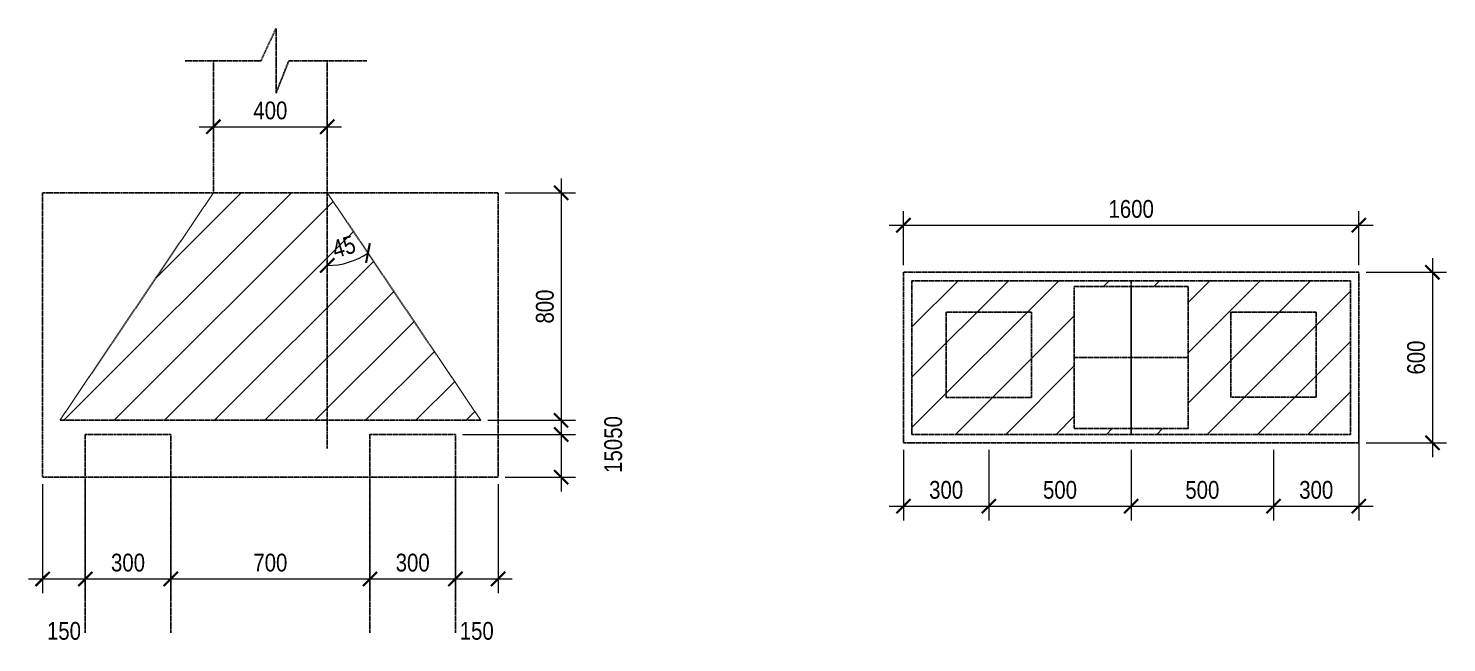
# Model space of a CAD drawing. Header units: inches. Extents: x -995865 to -814036, y 3430062 to 3602072.
# Drawn here: x -943990 to -939008, y 3599912 to 3602072 of the extents above; entities that cross this region are included whole.
import ezdxf

# ---------------------------------------------------------------- set-up
doc = ezdxf.new("R2010")
doc.units = ezdxf.units.IN
doc.header["$LTSCALE"] = 2.8
doc.header["$MEASUREMENT"] = 0
doc.linetypes.add('DASHEDX2', pattern=[1.5, 1, -0.5])
doc.layers.add('NETDUTDUT', color=3, linetype='DASHEDX2')
doc.styles.add('Helve-Condense', font='VHELVCN0.TTF')
doc.dimstyles.new('TL25', dxfattribs={"dimscale": 25, "dimtxt": 2.5, "dimasz": 2, "dimexe": 2, "dimexo": 1, "dimgap": 1, "dimtad": 1, "dimdec": 0, "dimzin": 0, "dimdsep": 46, "dimtxsty": 'Helve-Condense', "dimblk": 'ARCHTICK', "dimcen": 2, "dimdle": 2, "dimclrd": 4, "dimclre": 4, "dimclrt": 4, "dimadec": 0, "dimazin": 0, "dimtfac": 0.004, "dimtdec": 0, "dimtmove": 2, "dimatfit": 3, "dimfxl": 1, "dimtolj": 1, "dimtzin": 0, "dimlwd": 9, "dimlwe": 13, "dimarcsym": 1})
pattern_1 = [(45, (1019, 106008.43), (-88.3883476, 88.3883476), [])]

# ---------------------------------------------------------------- blocks, each defined once
blk = doc.blocks.new('_ArchTick')
at = {"color": 0, "linetype": 'ByBlock', "const_width": 0.15}
blk.add_lwpolyline([(-0.5, -0.5), (0.5, 0.5)], dxfattribs=at)
blk = doc.blocks.new('*D290')
at = {"layer": 'DEFPOINTS', "color": 0}
for p in [(-942939.8, 3601493.6), (-942939.8, 3601493.6), (-942889.6, 3601243.1), (-942400.5, 3600693.6), (-942939.8, 3600593.4)]:
    blk.add_point(p, dxfattribs=at)
at = {"layer": 'NETDUTDUT', "color": 4, "linetype": 'Continuous', "lineweight": 9}
blk.add_arc((-942939.8, 3601493.6), 255.6, 270, 303.9846, dxfattribs=at)
at = {"layer": 'NETDUTDUT', "color": 4, "lineweight": 9, "xscale": 50, "yscale": 50, "zscale": 50}
for p, rotation in [((-942797, 3601281.7), 33.98457740377377), ((-942939.8, 3601238.1), 179.9999999999943)]:
    blk.add_blockref('_ArchTick', p, dxfattribs=dict(at, rotation=rotation))
at = {"layer": 'NETDUTDUT', "color": 4, "insert": (-942881.8, 3601303.7), "char_height": 62.5, "attachment_point": 5, "rotation": 16.9923, "style": 'Helve-Condense'}
blk.add_mtext('\\A1;45', dxfattribs=at)
blk = doc.blocks.new('*D291')
at = {"layer": 'DEFPOINTS', "color": 0}
for p in [(-942339.8, 3601493.6), (-942400.5, 3600693.6), (-942118.4, 3600693.6)]:
    blk.add_point(p, dxfattribs=at)
at = {"layer": 'NETDUTDUT', "color": 4, "linetype": 'Continuous', "lineweight": 9}
blk.add_line((-942118.4, 3601543.6), (-942118.4, 3600643.6), dxfattribs=at)
at = {"layer": 'NETDUTDUT', "color": 4, "linetype": 'Continuous', "lineweight": 13}
for p, q in [((-942314.8, 3601493.6), (-942068.4, 3601493.6)), ((-942375.5, 3600693.6), (-942068.4, 3600693.6))]:
    blk.add_line(p, q, dxfattribs=at)
at = {"layer": 'NETDUTDUT', "color": 4, "lineweight": 9, "xscale": 50, "yscale": 50, "zscale": 50}
for p, rotation in [((-942118.4, 3601493.6), 90), ((-942118.4, 3600693.6), 270)]:
    blk.add_blockref('_ArchTick', p, dxfattribs=dict(at, rotation=rotation))
at = {"layer": 'NETDUTDUT', "color": 4, "insert": (-942175.3, 3601093.6), "char_height": 62.5, "attachment_point": 5, "rotation": 90, "style": 'Helve-Condense'}
blk.add_mtext('\\A1;800', dxfattribs=at)
blk = doc.blocks.new('*D292')
at = {"layer": 'DEFPOINTS', "color": 0}
for p in [(-942400.5, 3600693.6), (-942489.8, 3600643.6), (-942118.4, 3600643.6)]:
    blk.add_point(p, dxfattribs=at)
at = {"layer": 'NETDUTDUT', "color": 4, "linetype": 'Continuous', "lineweight": 9}
blk.add_line((-942118.4, 3600743.6), (-942118.4, 3600593.6), dxfattribs=at)
at = {"layer": 'NETDUTDUT', "color": 4, "linetype": 'Continuous', "lineweight": 13}
for p, q in [((-942375.5, 3600693.6), (-942068.4, 3600693.6)), ((-942464.8, 3600643.6), (-942068.4, 3600643.6))]:
    blk.add_line(p, q, dxfattribs=at)
at = {"layer": 'NETDUTDUT', "color": 4, "lineweight": 9, "xscale": 50, "yscale": 50, "zscale": 50}
for p, rotation in [((-942118.4, 3600693.6), 90), ((-942118.4, 3600643.6), 270)]:
    blk.add_blockref('_ArchTick', p, dxfattribs=dict(at, rotation=rotation))
at = {"layer": 'NETDUTDUT', "color": 4, "insert": (-941935.2, 3600668.6), "char_height": 62.5, "attachment_point": 5, "rotation": 90, "style": 'Helve-Condense'}
blk.add_mtext('\\A1;50', dxfattribs=at)
blk = doc.blocks.new('*D293')
at = {"layer": 'DEFPOINTS', "color": 0}
for p in [(-942489.8, 3600643.6), (-942339.8, 3600493.6), (-942118.4, 3600493.6)]:
    blk.add_point(p, dxfattribs=at)
at = {"layer": 'NETDUTDUT', "color": 4, "linetype": 'Continuous', "lineweight": 9}
blk.add_line((-942118.4, 3600693.6), (-942118.4, 3600443.6), dxfattribs=at)
at = {"layer": 'NETDUTDUT', "color": 4, "linetype": 'Continuous', "lineweight": 13}
for p, q in [((-942464.8, 3600643.6), (-942068.4, 3600643.6)), ((-942314.8, 3600493.6), (-942068.4, 3600493.6))]:
    blk.add_line(p, q, dxfattribs=at)
at = {"layer": 'NETDUTDUT', "color": 4, "lineweight": 9, "xscale": 50, "yscale": 50, "zscale": 50}
for p, rotation in [((-942118.4, 3600643.6), 90), ((-942118.4, 3600493.6), 270)]:
    blk.add_blockref('_ArchTick', p, dxfattribs=dict(at, rotation=rotation))
at = {"layer": 'NETDUTDUT', "color": 4, "insert": (-941935.2, 3600568.6), "char_height": 62.5, "attachment_point": 5, "rotation": 90, "style": 'Helve-Condense'}
blk.add_mtext('\\A1;150', dxfattribs=at)
blk = doc.blocks.new('*D294')
at = {"layer": 'DEFPOINTS', "color": 0}
for p in [(-943939.8, 3600493.6), (-943789.8, 3600493.6), (-943789.8, 3600135.9)]:
    blk.add_point(p, dxfattribs=at)
at = {"layer": 'NETDUTDUT', "color": 4, "linetype": 'Continuous', "lineweight": 13}
for p, q in [((-943939.8, 3600468.6), (-943939.8, 3600085.9)), ((-943789.8, 3600468.6), (-943789.8, 3600085.9))]:
    blk.add_line(p, q, dxfattribs=at)
at = {"layer": 'NETDUTDUT', "color": 4, "linetype": 'Continuous', "lineweight": 9}
blk.add_line((-943989.8, 3600135.9), (-943739.8, 3600135.9), dxfattribs=at)
at = {"layer": 'NETDUTDUT', "color": 4, "lineweight": 9, "xscale": 50, "yscale": 50, "zscale": 50, "rotation": 180}
blk.add_blockref('_ArchTick', (-943939.8, 3600135.9), dxfattribs=at)
at = {"layer": 'NETDUTDUT', "color": 4, "lineweight": 9, "xscale": 50, "yscale": 50, "zscale": 50}
blk.add_blockref('_ArchTick', (-943789.8, 3600135.9), dxfattribs=at)
at = {"layer": 'NETDUTDUT', "color": 4, "insert": (-943864.8, 3599952.7), "char_height": 62.5, "attachment_point": 5, "style": 'Helve-Condense'}
blk.add_mtext('\\A1;150', dxfattribs=at)
blk = doc.blocks.new('*D295')
at = {"layer": 'DEFPOINTS', "color": 0}
for p in [(-943789.8, 3600493.6), (-943489.8, 3600493.6), (-943489.8, 3600135.9)]:
    blk.add_point(p, dxfattribs=at)
at = {"layer": 'NETDUTDUT', "color": 4, "linetype": 'Continuous', "lineweight": 13}
for p, q in [((-943789.8, 3600468.6), (-943789.8, 3600085.9)), ((-943489.8, 3600468.6), (-943489.8, 3600085.9))]:
    blk.add_line(p, q, dxfattribs=at)
at = {"layer": 'NETDUTDUT', "color": 4, "linetype": 'Continuous', "lineweight": 9}
blk.add_line((-943839.8, 3600135.9), (-943439.8, 3600135.9), dxfattribs=at)
at = {"layer": 'NETDUTDUT', "color": 4, "lineweight": 9, "xscale": 50, "yscale": 50, "zscale": 50, "rotation": 180}
blk.add_blockref('_ArchTick', (-943789.8, 3600135.9), dxfattribs=at)
at = {"layer": 'NETDUTDUT', "color": 4, "lineweight": 9, "xscale": 50, "yscale": 50, "zscale": 50}
blk.add_blockref('_ArchTick', (-943489.8, 3600135.9), dxfattribs=at)
at = {"layer": 'NETDUTDUT', "color": 4, "insert": (-943639.8, 3600192.8), "char_height": 62.5, "attachment_point": 5, "style": 'Helve-Condense'}
blk.add_mtext('\\A1;300', dxfattribs=at)
blk = doc.blocks.new('*D296')
at = {"layer": 'DEFPOINTS', "color": 0}
for p in [(-943489.8, 3600493.6), (-942789.8, 3600493.6), (-942789.8, 3600135.9)]:
    blk.add_point(p, dxfattribs=at)
at = {"layer": 'NETDUTDUT', "color": 4, "linetype": 'Continuous', "lineweight": 13}
for p, q in [((-943489.8, 3600468.6), (-943489.8, 3600085.9)), ((-942789.8, 3600468.6), (-942789.8, 3600085.9))]:
    blk.add_line(p, q, dxfattribs=at)
at = {"layer": 'NETDUTDUT', "color": 4, "linetype": 'Continuous', "lineweight": 9}
blk.add_line((-943539.8, 3600135.9), (-942739.8, 3600135.9), dxfattribs=at)
at = {"layer": 'NETDUTDUT', "color": 4, "lineweight": 9, "xscale": 50, "yscale": 50, "zscale": 50, "rotation": 180}
blk.add_blockref('_ArchTick', (-943489.8, 3600135.9), dxfattribs=at)
at = {"layer": 'NETDUTDUT', "color": 4, "lineweight": 9, "xscale": 50, "yscale": 50, "zscale": 50}
blk.add_blockref('_ArchTick', (-942789.8, 3600135.9), dxfattribs=at)
at = {"layer": 'NETDUTDUT', "color": 4, "insert": (-943139.8, 3600192.8), "char_height": 62.5, "attachment_point": 5, "style": 'Helve-Condense'}
blk.add_mtext('\\A1;700', dxfattribs=at)
blk = doc.blocks.new('*D297')
at = {"layer": 'DEFPOINTS', "color": 0}
for p in [(-942789.8, 3600493.6), (-942489.8, 3600493.6), (-942489.8, 3600135.9)]:
    blk.add_point(p, dxfattribs=at)
at = {"layer": 'NETDUTDUT', "color": 4, "linetype": 'Continuous', "lineweight": 13}
for p, q in [((-942789.8, 3600468.6), (-942789.8, 3600085.9)), ((-942489.8, 3600468.6), (-942489.8, 3600085.9))]:
    blk.add_line(p, q, dxfattribs=at)
at = {"layer": 'NETDUTDUT', "color": 4, "linetype": 'Continuous', "lineweight": 9}
blk.add_line((-942839.8, 3600135.9), (-942439.8, 3600135.9), dxfattribs=at)
at = {"layer": 'NETDUTDUT', "color": 4, "lineweight": 9, "xscale": 50, "yscale": 50, "zscale": 50, "rotation": 180}
blk.add_blockref('_ArchTick', (-942789.8, 3600135.9), dxfattribs=at)
at = {"layer": 'NETDUTDUT', "color": 4, "lineweight": 9, "xscale": 50, "yscale": 50, "zscale": 50}
blk.add_blockref('_ArchTick', (-942489.8, 3600135.9), dxfattribs=at)
at = {"layer": 'NETDUTDUT', "color": 4, "insert": (-942639.8, 3600192.8), "char_height": 62.5, "attachment_point": 5, "style": 'Helve-Condense'}
blk.add_mtext('\\A1;300', dxfattribs=at)
blk = doc.blocks.new('*D298')
at = {"layer": 'DEFPOINTS', "color": 0}
for p in [(-942489.8, 3600493.6), (-942339.8, 3600493.6), (-942339.8, 3600135.9)]:
    blk.add_point(p, dxfattribs=at)
at = {"layer": 'NETDUTDUT', "color": 4, "linetype": 'Continuous', "lineweight": 13}
for p, q in [((-942489.8, 3600468.6), (-942489.8, 3600085.9)), ((-942339.8, 3600468.6), (-942339.8, 3600085.9))]:
    blk.add_line(p, q, dxfattribs=at)
at = {"layer": 'NETDUTDUT', "color": 4, "linetype": 'Continuous', "lineweight": 9}
blk.add_line((-942539.8, 3600135.9), (-942289.8, 3600135.9), dxfattribs=at)
at = {"layer": 'NETDUTDUT', "color": 4, "lineweight": 9, "xscale": 50, "yscale": 50, "zscale": 50, "rotation": 180}
blk.add_blockref('_ArchTick', (-942489.8, 3600135.9), dxfattribs=at)
at = {"layer": 'NETDUTDUT', "color": 4, "lineweight": 9, "xscale": 50, "yscale": 50, "zscale": 50}
blk.add_blockref('_ArchTick', (-942339.8, 3600135.9), dxfattribs=at)
at = {"layer": 'NETDUTDUT', "color": 4, "insert": (-942414.8, 3599952.7), "char_height": 62.5, "attachment_point": 5, "style": 'Helve-Condense'}
blk.add_mtext('\\A1;150', dxfattribs=at)
blk = doc.blocks.new('*D299')
at = {"layer": 'DEFPOINTS', "color": 0}
for p in [(-942939.8, 3601725.9), (-943339.8, 3601651.9), (-942939.8, 3601651.9)]:
    blk.add_point(p, dxfattribs=at)
at = {"layer": 'NETDUTDUT', "color": 4, "linetype": 'Continuous', "lineweight": 13}
for p, q in [((-943339.8, 3601676.9), (-943339.8, 3601775.9)), ((-942939.8, 3601676.9), (-942939.8, 3601775.9))]:
    blk.add_line(p, q, dxfattribs=at)
at = {"layer": 'NETDUTDUT', "color": 4, "linetype": 'Continuous', "lineweight": 9}
blk.add_line((-943389.8, 3601725.9), (-942889.8, 3601725.9), dxfattribs=at)
at = {"layer": 'NETDUTDUT', "color": 4, "lineweight": 9, "xscale": 50, "yscale": 50, "zscale": 50, "rotation": 180}
blk.add_blockref('_ArchTick', (-943339.8, 3601725.9), dxfattribs=at)
at = {"layer": 'NETDUTDUT', "color": 4, "lineweight": 9, "xscale": 50, "yscale": 50, "zscale": 50}
blk.add_blockref('_ArchTick', (-942939.8, 3601725.9), dxfattribs=at)
at = {"layer": 'NETDUTDUT', "color": 4, "insert": (-943139.8, 3601782.9), "char_height": 62.5, "attachment_point": 5, "style": 'Helve-Condense'}
blk.add_mtext('\\A1;400', dxfattribs=at)
blk = doc.blocks.new('*D300')
at = {"layer": 'DEFPOINTS', "color": 0}
for p in [(-939315.9, 3601214.2), (-939315.9, 3600614.2), (-939057.7, 3600614.2)]:
    blk.add_point(p, dxfattribs=at)
at = {"layer": 'NETDUTDUT', "color": 4, "linetype": 'Continuous', "lineweight": 9}
blk.add_line((-939057.7, 3601264.2), (-939057.7, 3600564.2), dxfattribs=at)
at = {"layer": 'NETDUTDUT', "color": 4, "linetype": 'Continuous', "lineweight": 13}
for p, q in [((-939290.9, 3601214.2), (-939007.7, 3601214.2)), ((-939290.9, 3600614.2), (-939007.7, 3600614.2))]:
    blk.add_line(p, q, dxfattribs=at)
at = {"layer": 'NETDUTDUT', "color": 4, "lineweight": 9, "xscale": 50, "yscale": 50, "zscale": 50}
for p, rotation in [((-939057.7, 3601214.2), 90), ((-939057.7, 3600614.2), 270)]:
    blk.add_blockref('_ArchTick', p, dxfattribs=dict(at, rotation=rotation))
at = {"layer": 'NETDUTDUT', "color": 4, "insert": (-939114.7, 3600914.2), "char_height": 62.5, "attachment_point": 5, "rotation": 90, "style": 'Helve-Condense'}
blk.add_mtext('\\A1;600', dxfattribs=at)
blk = doc.blocks.new('*D301')
at = {"layer": 'DEFPOINTS', "color": 0}
for p in [(-939315.9, 3601379.6), (-940915.9, 3601214.2), (-939315.9, 3601214.2)]:
    blk.add_point(p, dxfattribs=at)
at = {"layer": 'NETDUTDUT', "color": 4, "linetype": 'Continuous', "lineweight": 13}
for p, q in [((-940915.9, 3601239.2), (-940915.9, 3601429.6)), ((-939315.9, 3601239.2), (-939315.9, 3601429.6))]:
    blk.add_line(p, q, dxfattribs=at)
at = {"layer": 'NETDUTDUT', "color": 4, "linetype": 'Continuous', "lineweight": 9}
blk.add_line((-940965.9, 3601379.6), (-939265.9, 3601379.6), dxfattribs=at)
at = {"layer": 'NETDUTDUT', "color": 4, "lineweight": 9, "xscale": 50, "yscale": 50, "zscale": 50, "rotation": 180}
blk.add_blockref('_ArchTick', (-940915.9, 3601379.6), dxfattribs=at)
at = {"layer": 'NETDUTDUT', "color": 4, "lineweight": 9, "xscale": 50, "yscale": 50, "zscale": 50}
blk.add_blockref('_ArchTick', (-939315.9, 3601379.6), dxfattribs=at)
at = {"layer": 'NETDUTDUT', "color": 4, "insert": (-940115.9, 3601436.5), "char_height": 62.5, "attachment_point": 5, "style": 'Helve-Condense'}
blk.add_mtext('\\A1;1600', dxfattribs=at)
blk = doc.blocks.new('*D302')
at = {"layer": 'DEFPOINTS', "color": 0}
for p in [(-940915.9, 3600614.2), (-940615.9, 3600614.2), (-940615.9, 3600391.7)]:
    blk.add_point(p, dxfattribs=at)
at = {"layer": 'NETDUTDUT', "color": 4, "linetype": 'Continuous', "lineweight": 13}
for p, q in [((-940915.9, 3600589.2), (-940915.9, 3600341.7)), ((-940615.9, 3600589.2), (-940615.9, 3600341.7))]:
    blk.add_line(p, q, dxfattribs=at)
at = {"layer": 'NETDUTDUT', "color": 4, "linetype": 'Continuous', "lineweight": 9}
blk.add_line((-940965.9, 3600391.7), (-940565.9, 3600391.7), dxfattribs=at)
at = {"layer": 'NETDUTDUT', "color": 4, "lineweight": 9, "xscale": 50, "yscale": 50, "zscale": 50, "rotation": 180}
blk.add_blockref('_ArchTick', (-940915.9, 3600391.7), dxfattribs=at)
at = {"layer": 'NETDUTDUT', "color": 4, "lineweight": 9, "xscale": 50, "yscale": 50, "zscale": 50}
blk.add_blockref('_ArchTick', (-940615.9, 3600391.7), dxfattribs=at)
at = {"layer": 'NETDUTDUT', "color": 4, "insert": (-940765.9, 3600448.6), "char_height": 62.5, "attachment_point": 5, "style": 'Helve-Condense'}
blk.add_mtext('\\A1;300', dxfattribs=at)
blk = doc.blocks.new('*D303')
at = {"layer": 'DEFPOINTS', "color": 0}
for p in [(-940615.9, 3600614.2), (-940115.9, 3600614.2), (-940115.9, 3600391.7)]:
    blk.add_point(p, dxfattribs=at)
at = {"layer": 'NETDUTDUT', "color": 4, "linetype": 'Continuous', "lineweight": 13}
for p, q in [((-940615.9, 3600589.2), (-940615.9, 3600341.7)), ((-940115.9, 3600589.2), (-940115.9, 3600341.7))]:
    blk.add_line(p, q, dxfattribs=at)
at = {"layer": 'NETDUTDUT', "color": 4, "linetype": 'Continuous', "lineweight": 9}
blk.add_line((-940665.9, 3600391.7), (-940065.9, 3600391.7), dxfattribs=at)
at = {"layer": 'NETDUTDUT', "color": 4, "lineweight": 9, "xscale": 50, "yscale": 50, "zscale": 50, "rotation": 180}
blk.add_blockref('_ArchTick', (-940615.9, 3600391.7), dxfattribs=at)
at = {"layer": 'NETDUTDUT', "color": 4, "lineweight": 9, "xscale": 50, "yscale": 50, "zscale": 50}
blk.add_blockref('_ArchTick', (-940115.9, 3600391.7), dxfattribs=at)
at = {"layer": 'NETDUTDUT', "color": 4, "insert": (-940365.9, 3600448.6), "char_height": 62.5, "attachment_point": 5, "style": 'Helve-Condense'}
blk.add_mtext('\\A1;500', dxfattribs=at)
blk = doc.blocks.new('*D304')
at = {"layer": 'DEFPOINTS', "color": 0}
for p in [(-939315.9, 3600779.8), (-939615.9, 3600614.2), (-939315.9, 3600391.7)]:
    blk.add_point(p, dxfattribs=at)
at = {"layer": 'NETDUTDUT', "color": 4, "linetype": 'Continuous', "lineweight": 13}
for p, q in [((-939315.9, 3600754.8), (-939315.9, 3600341.7)), ((-939615.9, 3600589.2), (-939615.9, 3600341.7))]:
    blk.add_line(p, q, dxfattribs=at)
at = {"layer": 'NETDUTDUT', "color": 4, "linetype": 'Continuous', "lineweight": 9}
blk.add_line((-939665.9, 3600391.7), (-939265.9, 3600391.7), dxfattribs=at)
at = {"layer": 'NETDUTDUT', "color": 4, "lineweight": 9, "xscale": 50, "yscale": 50, "zscale": 50, "rotation": 180}
blk.add_blockref('_ArchTick', (-939615.9, 3600391.7), dxfattribs=at)
at = {"layer": 'NETDUTDUT', "color": 4, "lineweight": 9, "xscale": 50, "yscale": 50, "zscale": 50}
blk.add_blockref('_ArchTick', (-939315.9, 3600391.7), dxfattribs=at)
at = {"layer": 'NETDUTDUT', "color": 4, "insert": (-939465.9, 3600448.6), "char_height": 62.5, "attachment_point": 5, "style": 'Helve-Condense'}
blk.add_mtext('\\A1;300', dxfattribs=at)

msp = doc.modelspace()

# ---------------------------------------------------------------- hatches: boundary and pattern name
at = {"layer": 'NETDUTDUT'}
h = msp.add_hatch(dxfattribs=at)
h.set_pattern_fill('ANSI31', color=256, scale=1000, style=0)
h.set_pattern_definition(pattern_1)
h.paths.add_polyline_path([(-942939.8, 3601493.6), (-943339.8, 3601493.6), (-943879.1, 3600693.6), (-942939.8, 3600693.6)])
h.paths.add_polyline_path([(-942939.8, 3600693.6), (-942489.8, 3600693.6), (-942400.5, 3600693.6), (-942939.8, 3601493.6)])
h.paths.add_polyline_path([(-942947.4, 3601333.3), (-942843.9, 3601365), (-942816.1, 3601274), (-942919.7, 3601242.4)], flags=9)
h = msp.add_hatch(dxfattribs=at)
h.set_pattern_fill('ANSI31', color=256, scale=1000, style=0)
h.set_pattern_definition([(45, (655.17, 105689.36), (-88.3883476, 88.3883476), [])])
h.paths.add_polyline_path([(-940885.9, 3601184.2), (-940885.9, 3600644.2), (-940115.9, 3600644.2), (-940115.9, 3600664.2), (-940315.9, 3600664.2), (-940315.9, 3601164.2), (-940115.9, 3601164.2), (-940115.9, 3601184.2)], flags=17)
h.paths.add_polyline_path([(-940765.9, 3601073.5), (-940465.9, 3601073.5), (-940465.9, 3600773.5), (-940765.9, 3600773.5)], flags=16)
h.paths.add_polyline_path([(-940315.9, 3601164.2), (-940115.9, 3601164.2), (-940115.9, 3601184.2), (-940885.9, 3601184.2), (-940885.9, 3600644.2), (-940115.9, 3600644.2), (-940115.9, 3600664.2), (-940315.9, 3600664.2)])
h.paths.add_polyline_path([(-939765.9, 3601074.4), (-939465.9, 3601074.4), (-939465.9, 3600774.4), (-939765.9, 3600774.4)])
h.paths.add_polyline_path([(-939765.9, 3600774.4), (-939465.9, 3600774.4), (-939465.9, 3601074.4), (-939765.9, 3601074.4)])
h.paths.add_polyline_path([(-940465.9, 3601073.5), (-940765.9, 3601073.5), (-940765.9, 3600773.5), (-940465.9, 3600773.5)], flags=0)
h = msp.add_hatch(dxfattribs=at)
h.set_pattern_fill('ANSI31', color=256, scale=1000, style=0)
h.set_pattern_definition(pattern_1)
h.paths.add_polyline_path([(-940315.9, 3601164.2), (-940115.9, 3601164.2), (-940115.9, 3601184.2), (-940885.9, 3601184.2), (-940885.9, 3600644.2), (-940115.9, 3600644.2), (-940115.9, 3600664.2), (-940315.9, 3600664.2)])
h.paths.add_polyline_path([(-940465.9, 3601073.5), (-940465.9, 3600773.5), (-940765.9, 3600773.5), (-940765.9, 3601073.5)], flags=16)
h.paths.add_polyline_path([(-939345.9, 3601184.2), (-940115.9, 3601184.2), (-940115.9, 3601164.2), (-939915.9, 3601164.2), (-939915.9, 3600664.2), (-940115.9, 3600664.2), (-940115.9, 3600644.2), (-939345.9, 3600644.2)])
h.paths.add_polyline_path([(-939765.9, 3601074.4), (-939465.9, 3601074.4), (-939465.9, 3600774.4), (-939765.9, 3600774.4)], flags=16)
h.paths.add_polyline_path([(-939465.9, 3601074.4), (-939765.9, 3601074.4), (-939765.9, 3600774.4), (-939465.9, 3600774.4)], flags=16)
h.paths.add_polyline_path([(-940465.9, 3601073.5), (-940765.9, 3601073.5), (-940765.9, 3600773.5), (-940465.9, 3600773.5)], flags=16)

# ---------------------------------------------------------------- linework, layer by layer
for p, q in [((-943119.8, 3602071.9), (-943172.6, 3601958.2)), ((-943119.8, 3602071.9), (-943119.8, 3601958.2)), ((-943438.9, 3601958.2), (-943172.6, 3601958.2)), ((-943339.8, 3601493.6), (-943339.8, 3601958.2)), ((-943119.8, 3601958.2), (-943119.8, 3601844.5)), ((-943119.8, 3601844.5), (-943074.6, 3601958.2)), ((-943074.6, 3601958.2), (-942800.7, 3601958.2)), ((-942939.8, 3601493.6), (-942939.8, 3601958.2)), ((-943339.8, 3601493.6), (-943879.1, 3600693.6)), ((-942939.8, 3601493.6), (-942400.5, 3600693.6)), ((-942939.8, 3601493.6), (-942939.8, 3600593.4)), ((-940115.9, 3601184.2), (-940115.9, 3600644.2)), ((-940115.9, 3601164.2), (-940115.9, 3600664.2)), ((-940315.9, 3600914.2), (-939915.9, 3600914.2)), ((-942489.8, 3600693.6), (-943879.1, 3600693.6)), ((-942489.8, 3600693.6), (-942400.5, 3600693.6)), ((-943789.8, 3600493.6), (-943789.8, 3600643.6)), ((-943789.8, 3600643.6), (-943489.8, 3600643.6)), ((-943489.8, 3600643.6), (-943489.8, 3600493.6)), ((-942789.8, 3600493.6), (-942789.8, 3600643.6)), ((-942789.8, 3600643.6), (-942489.8, 3600643.6)), ((-942489.8, 3600643.6), (-942489.8, 3600493.6)), ((-943789.8, 3600493.6), (-943789.8, 3599946.4)), ((-943489.8, 3600493.6), (-943489.8, 3599946.4)), ((-942789.8, 3600493.6), (-942789.8, 3599946.4)), ((-942489.8, 3600493.6), (-942489.8, 3599946.4))]:
    msp.add_line(p, q, dxfattribs=at)
at = {"layer": 'NETDUTDUT', "color": 4, "linetype": 'Continuous', "lineweight": 13}
for p, q in [((-940115.9, 3600589.2), (-940115.9, 3600341.7)), ((-939615.9, 3600589.2), (-939615.9, 3600341.7))]:
    msp.add_line(p, q, dxfattribs=at)
at = {"layer": 'NETDUTDUT', "color": 4, "linetype": 'Continuous', "lineweight": 9}
msp.add_line((-940165.9, 3600391.7), (-939565.9, 3600391.7), dxfattribs=at)
at = {"layer": 'NETDUTDUT'}
for points in [[(-942339.8, 3600493.6), (-942339.8, 3601493.6), (-943939.8, 3601493.6), (-943939.8, 3600493.6)], [(-940915.9, 3601214.2), (-940915.9, 3600614.2), (-939315.9, 3600614.2), (-939315.9, 3601214.2)], [(-940885.9, 3601184.2), (-940885.9, 3600644.2), (-939345.9, 3600644.2), (-939345.9, 3601184.2)], [(-940315.9, 3600664.2), (-939915.9, 3600664.2), (-939915.9, 3601164.2), (-940315.9, 3601164.2)], [(-940765.9, 3600773.5), (-940465.9, 3600773.5), (-940465.9, 3601073.5), (-940765.9, 3601073.5)], [(-939765.9, 3600774.4), (-939465.9, 3600774.4), (-939465.9, 3601074.4), (-939765.9, 3601074.4)]]:
    msp.add_lwpolyline(points, close=True, dxfattribs=at)

# ---------------------------------------------------------------- block references
at = {"layer": 'NETDUTDUT', "color": 4, "lineweight": 9, "xscale": 50, "yscale": 50, "zscale": 50, "rotation": 180}
msp.add_blockref('_ArchTick', (-940115.9, 3600391.7), dxfattribs=at)
at = {"layer": 'NETDUTDUT', "color": 4, "lineweight": 9, "xscale": 50, "yscale": 50, "zscale": 50}
msp.add_blockref('_ArchTick', (-939615.9, 3600391.7), dxfattribs=at)

# ---------------------------------------------------------------- texts
at = {"layer": 'NETDUTDUT', "color": 4, "insert": (-939865.9, 3600448.6), "char_height": 62.5, "attachment_point": 5, "style": 'Helve-Condense'}
msp.add_mtext('\\A1;500', dxfattribs=at)

# ---------------------------------------------------------------- dimensions: what is measured, and where the dimension line sits
at = {"layer": 'NETDUTDUT'}
for base, p1, p2, picture, middle in [((-942939.8, 3601725.9), (-943339.8, 3601651.9), (-942939.8, 3601651.9), '*D299', (-943139.8, 3601782.9)), ((-939315.9, 3601379.6), (-940915.9, 3601214.2), (-939315.9, 3601214.2), '*D301', (-940115.9, 3601436.5)), ((-939315.9, 3600391.7), (-939615.9, 3600614.2), (-939315.9, 3600779.8), '*D304', (-939465.9, 3600448.6)), ((-940615.9, 3600391.7), (-940915.9, 3600614.2), (-940615.9, 3600614.2), '*D302', (-940765.9, 3600448.6)), ((-940115.9, 3600391.7), (-940615.9, 3600614.2), (-940115.9, 3600614.2), '*D303', (-940365.9, 3600448.6)), ((-943789.8, 3600135.9), (-943939.8, 3600493.6), (-943789.8, 3600493.6), '*D294', (-943864.8, 3599952.7)), ((-943489.8, 3600135.9), (-943789.8, 3600493.6), (-943489.8, 3600493.6), '*D295', (-943639.8, 3600192.8)), ((-942789.8, 3600135.9), (-943489.8, 3600493.6), (-942789.8, 3600493.6), '*D296', (-943139.8, 3600192.8)), ((-942489.8, 3600135.9), (-942789.8, 3600493.6), (-942489.8, 3600493.6), '*D297', (-942639.8, 3600192.8)), ((-942339.8, 3600135.9), (-942489.8, 3600493.6), (-942339.8, 3600493.6), '*D298', (-942414.8, 3599952.7))]:
    dim = msp.add_linear_dim(base=base, p1=p1, p2=p2, dimstyle='TL25', dxfattribs=at)
    dim.commit()
    dim.dimension.update_dxf_attribs({"geometry": picture, "text_midpoint": middle})
for base, p1, p2, picture, middle in [((-942118.4, 3600693.6), (-942339.8, 3601493.6), (-942400.5, 3600693.6), '*D291', (-942175.3, 3601093.6)), ((-939057.7, 3600614.2), (-939315.9, 3601214.2), (-939315.9, 3600614.2), '*D300', (-939114.7, 3600914.2)), ((-942118.4, 3600643.6), (-942400.5, 3600693.6), (-942489.8, 3600643.6), '*D292', (-941935.2, 3600668.6)), ((-942118.4, 3600493.6), (-942489.8, 3600643.6), (-942339.8, 3600493.6), '*D293', (-941935.2, 3600568.6))]:
    dim = msp.add_linear_dim(base=base, p1=p1, p2=p2, angle=90, dimstyle='TL25', dxfattribs=at)
    dim.commit()
    dim.dimension.update_dxf_attribs({"geometry": picture, "text_midpoint": middle})
dim = msp.add_angular_dim_2l(base=(-942889.6, 3601243.1), line1=((-942939.8, 3601493.6), (-942939.8, 3600593.4)), line2=((-942939.8, 3601493.6), (-942400.5, 3600693.6)), text='45', dimstyle='TL25', dxfattribs=at)
dim.commit()
dim.dimension.update_dxf_attribs({"geometry": '*D290', "text_midpoint": (-942881.8, 3601303.7)})

doc.saveas('drawing.dxf')
